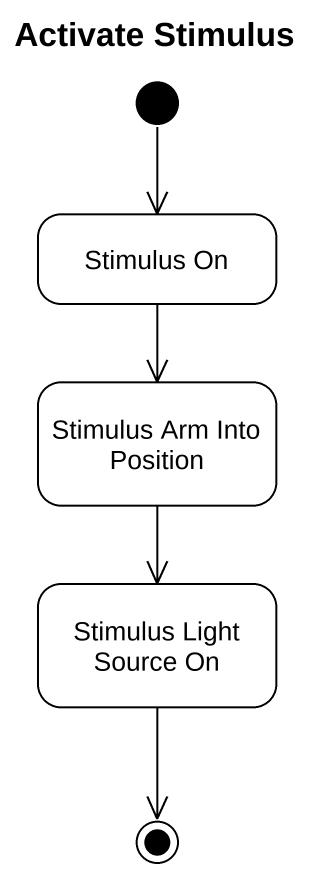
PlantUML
@startuml
title Activate Stimulus
hide empty description
state "Stimulus On" as Stimulus_On
state "Stimulus Arm Into Position" as Stimulus_Arm_Into_Position
state "Stimulus Light Source On" as Stimulus_Light_Source_On
[*] --> Stimulus_On
Stimulus_On --> Stimulus_Arm_Into_Position
Stimulus_Arm_Into_Position --> Stimulus_Light_Source_On
Stimulus_Light_Source_On --> [*]
@enduml
